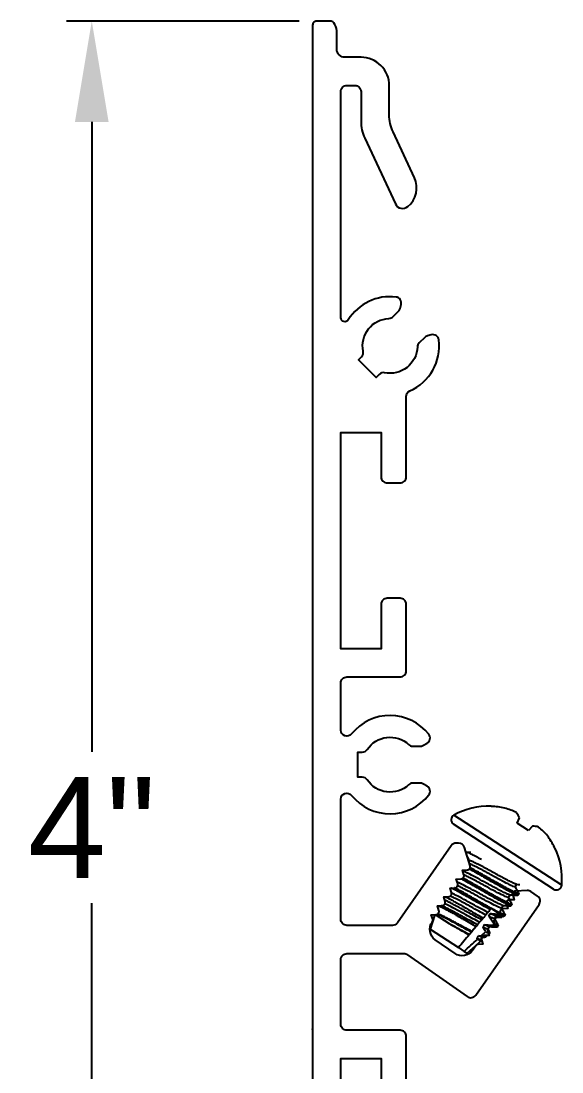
# Model space of a CAD drawing. Extents: x -2.44 to 5.75, y -1.69 to 5.84.
# Drawn here: x -2.437 to -1.095, y 1.394 to 4 of the extents above; entities that cross this region are included whole.
import ezdxf

# ---------------------------------------------------------------- set-up
doc = ezdxf.new("R2010")
doc.units = 0
doc.header["$LTSCALE"] = 0.5
doc.header["$MEASUREMENT"] = 0
doc.linetypes.add('PHANTOM', pattern=[0.5, 0.25, -0.05, 0.05, -0.05, 0.05, -0.05])
doc.layers.get('Defpoints').update_dxf_attribs({"linetype": 'CONTINUOUS'})
doc.layers.add('Construction', color=60, linetype='PHANTOM', plot=False)
doc.layers.add('CUST DWG', color=60, linetype='CONTINUOUS', lineweight=20)
doc.layers.add('Hardware', color=242, linetype='CONTINUOUS')
doc.layers.add('Housing', color=150, linetype='CONTINUOUS')
doc.styles.get("Standard").update_dxf_attribs({"font": 'arial.ttf'})
doc.dimstyles.new('LSAD_CustDims', dxfattribs={"dimtxt": 1, "dimasz": 1, "dimexe": 0.0625, "dimexo": 0.042969, "dimgap": 0.0625, "dimtad": 0, "dimtih": 1, "dimtoh": 1, "dimdec": 3, "dimzin": 0, "dimdsep": 46, "dimlunit": 4, "dimtxsty": 'Standard', "dimcen": 0.125, "dimclrd": 256, "dimclre": 256, "dimclrt": 256, "dimadec": 0, "dimazin": 0, "dimtfac": 1, "dimtdec": 3, "dimtix": 1, "dimtofl": 0, "dimtmove": 0, "dimatfit": 3, "dimfxl": 1, "dimfrac": 2, "dimtolj": 1, "dimtzin": 0, "dimarcsym": 0})

# ---------------------------------------------------------------- blocks, each defined once
blk = doc.blocks.new('*D0')
at = {"layer": 'CUST DWG', "lineweight": -2, "ltscale": 0.5, "transparency": 16777216}
for p, q in [((-1.7467, 4), (-2.3238, 4)), ((-2.2613, 3.75), (-2.2613, 2.1875)), ((-2.2613, 0.25), (-2.2613, 1.8125)), ((-1.7467, 0), (-2.3238, 0))]:
    blk.add_line(p, q, dxfattribs=at)
at = {"layer": 'CUST DWG', "ltscale": 0.5, "transparency": 16777216}
for points in [[(-2.303, 3.75), (-2.2197, 3.75), (-2.2613, 4)], [(-2.303, 0.25), (-2.2197, 0.25), (-2.2613, 0)]]:
    blk.add_solid(points, dxfattribs=at)
at = {"layer": 'Defpoints', "color": 0, "ltscale": 0.5, "transparency": 16777216}
for p in [(-2.2613, 4), (-1.7037, 4), (-1.7037, 0)]:
    blk.add_point(p, dxfattribs=at)
at = {"layer": 'CUST DWG', "ltscale": 0.5, "transparency": 16777216, "insert": (-2.2613, 2), "char_height": 0.25, "attachment_point": 5}
blk.add_mtext('\\A1;4"', dxfattribs=at)

msp = doc.modelspace()

# ---------------------------------------------------------------- linework, layer by layer
at = {"layer": 'Construction', "ltscale": 0.5, "transparency": 16777216}
msp.add_point((-1.71375, 1.49994), dxfattribs=at)
at = {"layer": 'Hardware', "linetype": 'Continuous', "lineweight": 25, "transparency": 16777216}
for p, q in [((-1.27058, 2.05253), (-1.27183, 2.05334)), ((-1.11623, 1.84722), (-1.3644, 2.00839)), ((-1.09613, 1.85702), (-1.36362, 2.03074)), ((-1.20635, 2.01082), (-1.2006, 2.02435)), ((-1.17829, 1.9926), (-1.20635, 2.01082)), ((-1.16827, 2.00335), (-1.17829, 1.9926)), ((-1.33142, 1.93807), (-1.33276, 1.93601)), ((-1.11282, 1.95008), (-1.11406, 1.95089)), ((-1.32468, 1.91739), (-1.32621, 1.91504)), ((-1.21126, 1.85304), (-1.2072, 1.8593)), ((-1.22828, 1.82684), (-1.22422, 1.83309)), ((-1.20452, 1.83237), (-1.20239, 1.83564)), ((-1.27128, 1.79887), (-1.27325, 1.79652)), ((-1.27128, 1.79887), (-1.2505, 1.78537)), ((-1.2453, 1.80063), (-1.24124, 1.80688)), ((-1.22154, 1.80616), (-1.21941, 1.80943)), ((-1.41099, 1.78403), (-1.42218, 1.74782)), ((-1.40949, 1.7841), (-1.37506, 1.76174)), ((-1.29087, 1.77553), (-1.29446, 1.77125)), ((-1.27907, 1.78959), (-1.28419, 1.78349)), ((-1.26232, 1.77442), (-1.25826, 1.78067)), ((-1.23856, 1.77995), (-1.23643, 1.78323)), ((-1.42218, 1.74782), (-1.35223, 1.7024)), ((-1.30824, 1.75483), (-1.31861, 1.74247)), ((-1.29956, 1.76517), (-1.30468, 1.75907)), ((-1.27934, 1.74821), (-1.27528, 1.75446)), ((-1.26753, 1.7575), (-1.264, 1.76075)), ((-1.264, 1.76075), (-1.26399, 1.76077)), ((-1.264, 1.76075), (-1.25487, 1.75483)), ((-1.25609, 1.75377), (-1.25487, 1.75483)), ((-1.25487, 1.75483), (-1.25345, 1.75702)), ((-1.32004, 1.74076), (-1.32516, 1.73466)), ((-1.29636, 1.722), (-1.2923, 1.72826)), ((-1.29597, 1.73134), (-1.28441, 1.74197)), ((-1.28532, 1.7282), (-1.27414, 1.73798)), ((-1.35223, 1.7024), (-1.33772, 1.69297)), ((-1.33077, 1.68845), (-1.29515, 1.7196)), ((-1.33772, 1.69297), (-1.33077, 1.68845))]:
    msp.add_line(p, q, dxfattribs=at)
for centre, radius, start, end in [((-1.27605, 1.87278), 0.1806, 88.6613, 119.00623), ((-1.27764, 1.87114), 0.18152, 77.11869, 87.77095), ((-1.27708, 1.90229), 0.15118, 63.06105, 74.69179), ((-1.24052, 2.00812), 0.04309, 22.13203, 42.19241), ((-1.3573, 2.01933), 0.01304, 119.00623, 237), ((-1.16686, 1.96028), 0.04309, 71.80759, 91.86797), ((-1.24867, 1.88384), 0.15118, 39.30821, 50.93895), ((-1.2769, 1.87066), 0.18152, 26.22905, 36.88131), ((-1.27605, 1.87278), 0.1806, 354.99377, 25.3387), ((-1.10912, 1.85816), 0.01304, 237, 354.99377)]:
    msp.add_arc(centre, radius, start, end, dxfattribs=at)
for major_axis, start_param, end_param in [((0.2887, 0.44456), 5.412021, 5.4312085), ((0.36373, 0.56009), 5.2808849, 5.2824068), ((0.2887, 0.44456), 5.338078, 5.3561794), ((0.2887, 0.44456), 5.2678343, 5.285097)]:
    msp.add_ellipse((-1.50468, 1.52072), major_axis=major_axis, ratio=0.1227846, start_param=start_param, end_param=end_param, dxfattribs=at)
for points, knots in [([(-1.29531, 1.92071), (-1.2977, 1.92202), (-1.30264, 1.92472), (-1.30952, 1.92842), (-1.31574, 1.93169), (-1.32095, 1.93437), (-1.3252, 1.93642), (-1.32844, 1.93777), (-1.33069, 1.93842), (-1.33118, 1.93818), (-1.33142, 1.93807)], [0.68329395, 0.68329395, 0.68329395, 0.68329395, 0.71898031, 0.75977568, 0.79985571, 0.83890877, 0.87796184, 0.91804186, 0.95883724, 1, 1, 1, 1]), ([(-1.33005, 1.92734), (-1.3297, 1.92664), (-1.32798, 1.92323), (-1.32625, 1.91981), (-1.32488, 1.91709)], [0.3960919, 0.3960919, 0.3960919, 0.3960919, 0.51860327, 1, 1, 1, 1]), ([(-1.2701, 1.88194), (-1.27252, 1.88328), (-1.27741, 1.88599), (-1.28474, 1.88998), (-1.29196, 1.89386), (-1.29889, 1.89753), (-1.30533, 1.90089), (-1.31112, 1.90384), (-1.31613, 1.90633), (-1.32034, 1.90836), (-1.32303, 1.90955), (-1.32436, 1.91007), (-1.3247, 1.9102)], [0, 0, 0, 0, 0.08843462, 0.17920448, 0.27160161, 0.36483466, 0.45806772, 0.55046485, 0.64123471, 0.72966933, 0.81810394, 0.8517371, 0.8517371, 0.8517371, 0.8517371]), ([(-1.2079, 1.85934), (-1.20842, 1.85941), (-1.20948, 1.85957), (-1.21219, 1.86056), (-1.21561, 1.86208), (-1.21981, 1.8641), (-1.22482, 1.86659), (-1.23061, 1.86955), (-1.23705, 1.8729), (-1.24398, 1.87657), (-1.2512, 1.88046), (-1.25853, 1.88445), (-1.26584, 1.88849), (-1.27316, 1.89254), (-1.28048, 1.89653), (-1.28771, 1.90042), (-1.29464, 1.90409), (-1.30108, 1.90744), (-1.30686, 1.91039), (-1.31188, 1.91288), (-1.31608, 1.91491), (-1.31952, 1.91643), (-1.32217, 1.91739), (-1.32402, 1.91779), (-1.32446, 1.91752), (-1.32468, 1.91739)], [0, 0, 0, 0, 0.0435073, 0.0868445, 0.1290667, 0.1712889, 0.2146261, 0.2587402, 0.3032533, 0.3477665, 0.3918806, 0.4352178, 0.47744, 0.5196622, 0.5629994, 0.6071135, 0.6516267, 0.6961399, 0.7402539, 0.7835911, 0.8258133, 0.8680356, 0.9113727, 0.9554868, 1, 1, 1, 1]), ([(-1.28286, 1.86228), (-1.28999, 1.86624), (-1.29754, 1.87036), (-1.31176, 1.87795), (-1.31839, 1.8814), (-1.32651, 1.88549), (-1.32892, 1.88668), (-1.33308, 1.88868), (-1.33484, 1.88949), (-1.33875, 1.89108), (-1.34042, 1.89154), (-1.34123, 1.89142)], [0, 0, 0, 0, 0.25, 0.25, 0.5, 0.5, 0.625, 0.625, 0.75, 0.75, 0.94450684, 0.94450684, 0.94450684, 0.94450684]), ([(-1.28712, 1.85573), (-1.28954, 1.85707), (-1.29443, 1.85978), (-1.30176, 1.86377), (-1.30898, 1.86765), (-1.31591, 1.87132), (-1.32235, 1.87468), (-1.32814, 1.87763), (-1.33315, 1.88012), (-1.33645, 1.88171), (-1.33809, 1.88246), (-1.3385, 1.88264)], [0, 0, 0, 0, 0.08843462, 0.17920448, 0.27160161, 0.36483466, 0.45806772, 0.55046485, 0.64123471, 0.72966933, 0.76045999, 0.76045999, 0.76045999, 0.76045999]), ([(-1.27755, 1.87047), (-1.28056, 1.8722), (-1.28667, 1.8757), (-1.29582, 1.88087), (-1.30482, 1.88591), (-1.31345, 1.89069), (-1.32017, 1.89436), (-1.32392, 1.89638), (-1.32515, 1.89704)], [0, 0, 0, 0, 0.07557785, 0.15314314, 0.23209281, 0.31175348, 0.39141415, 0.43186929, 0.43186929, 0.43186929, 0.43186929]), ([(-1.27542, 1.87375), (-1.28432, 1.87886), (-1.29373, 1.88419), (-1.31005, 1.89327), (-1.31707, 1.89712), (-1.32312, 1.90037)], [0, 0, 0, 0, 0.25, 0.25, 0.46033872, 0.46033872, 0.46033872, 0.46033872]), ([(-1.21126, 1.85304), (-1.21164, 1.85246), (-1.21354, 1.85286), (-1.21812, 1.85473), (-1.21988, 1.85555), (-1.22404, 1.85754), (-1.22645, 1.85873), (-1.23458, 1.86282), (-1.24121, 1.86627), (-1.25542, 1.87387), (-1.26297, 1.87798), (-1.2701, 1.88194)], [0, 0, 0, 0, 0.25, 0.25, 0.375, 0.375, 0.5, 0.5, 0.75, 0.75, 1, 1, 1, 1]), ([(-1.30946, 1.82133), (-1.31836, 1.82644), (-1.32777, 1.83177), (-1.34549, 1.84164), (-1.35374, 1.84614), (-1.36097, 1.84999), (-1.36146, 1.85025), (-1.36194, 1.8505)], [0, 0, 0, 0, 0.25, 0.25, 0.5, 0.5, 0.51842925, 0.51842925, 0.51842925, 0.51842925]), ([(-1.29988, 1.83608), (-1.30701, 1.84003), (-1.31456, 1.84415), (-1.32878, 1.85174), (-1.33541, 1.85519), (-1.34353, 1.85929), (-1.34594, 1.86047), (-1.3501, 1.86247), (-1.35186, 1.86328), (-1.35407, 1.86418), (-1.35469, 1.86442), (-1.35525, 1.86461)], [0, 0, 0, 0, 0.25, 0.25, 0.5, 0.5, 0.625, 0.625, 0.75, 0.75, 0.80549302, 0.80549302, 0.80549302, 0.80549302]), ([(-1.30414, 1.82952), (-1.30656, 1.83086), (-1.31145, 1.83357), (-1.31878, 1.83756), (-1.326, 1.84145), (-1.33293, 1.84512), (-1.33937, 1.84847), (-1.34516, 1.85142), (-1.35015, 1.8539), (-1.35295, 1.85525), (-1.35419, 1.85583)], [0, 0, 0, 0, 0.08843462, 0.17920448, 0.27160161, 0.36483466, 0.45806772, 0.55046485, 0.64123471, 0.72838677, 0.72838677, 0.72838677, 0.72838677]), ([(-1.29457, 1.84427), (-1.29758, 1.84599), (-1.30369, 1.84949), (-1.31284, 1.85466), (-1.32184, 1.8597), (-1.33047, 1.86448), (-1.33849, 1.86885), (-1.34332, 1.87145), (-1.34559, 1.87266), (-1.34559, 1.87266)], [0, 0, 0, 0, 0.07557785, 0.15314314, 0.23209281, 0.31175348, 0.39141415, 0.47036383, 0.47051247, 0.47051247, 0.47051247, 0.47051247]), ([(-1.29244, 1.84754), (-1.30134, 1.85265), (-1.31075, 1.85798), (-1.32741, 1.86726), (-1.33474, 1.87127), (-1.34098, 1.87461)], [0, 0, 0, 0, 0.25, 0.25, 0.47015693, 0.47015693, 0.47015693, 0.47015693]), ([(-1.22828, 1.82684), (-1.22866, 1.82625), (-1.23056, 1.82666), (-1.23514, 1.82852), (-1.2369, 1.82934), (-1.24106, 1.83133), (-1.24347, 1.83252), (-1.2516, 1.83662), (-1.25823, 1.84007), (-1.27244, 1.84766), (-1.27999, 1.85177), (-1.28712, 1.85573)], [0, 0, 0, 0, 0.25, 0.25, 0.375, 0.375, 0.5, 0.5, 0.75, 0.75, 1, 1, 1, 1]), ([(-1.22492, 1.83313), (-1.22544, 1.8332), (-1.2265, 1.83336), (-1.22921, 1.83435), (-1.23263, 1.83587), (-1.23683, 1.8379), (-1.24184, 1.84038), (-1.24763, 1.84334), (-1.25407, 1.84669), (-1.261, 1.85036), (-1.26822, 1.85425), (-1.27555, 1.85824), (-1.28045, 1.86095), (-1.28286, 1.86228)], [0, 0, 0, 0, 0.0911262, 0.1818961, 0.2703307, 0.3587653, 0.4495352, 0.5419323, 0.6351653, 0.7283984, 0.8207955, 0.9115654, 1, 1, 1, 1]), ([(-1.20452, 1.83237), (-1.2049, 1.83178), (-1.2072, 1.83244), (-1.21283, 1.835), (-1.21501, 1.83608), (-1.22017, 1.83873), (-1.22317, 1.84029), (-1.23326, 1.84567), (-1.24151, 1.85017), (-1.25923, 1.86004), (-1.26864, 1.86536), (-1.27755, 1.87047)], [0, 0, 0, 0, 0.25, 0.25, 0.375, 0.375, 0.5, 0.5, 0.75, 0.75, 1, 1, 1, 1]), ([(-1.20258, 1.83644), (-1.20246, 1.83613), (-1.20217, 1.83545), (-1.2032, 1.83534), (-1.20535, 1.83593), (-1.20863, 1.83729), (-1.21286, 1.83934), (-1.21807, 1.84202), (-1.2243, 1.84529), (-1.2315, 1.84916), (-1.23951, 1.85354), (-1.24814, 1.85831), (-1.25715, 1.86336), (-1.26629, 1.86853), (-1.2724, 1.87202), (-1.27542, 1.87375)], [0, 0, 0, 0, 0.0647396, 0.1444002, 0.2233499, 0.3009152, 0.376493, 0.4520709, 0.5296362, 0.6085858, 0.6882465, 0.7679072, 0.8468569, 0.9244221, 1, 1, 1, 1]), ([(-1.20249, 1.83638), (-1.20397, 1.83931), (-1.20684, 1.84496), (-1.20969, 1.85062), (-1.21107, 1.85334)], [0, 0, 0, 0, 0.51860327, 1, 1, 1, 1]), ([(-1.3836, 1.8281), (-1.38315, 1.82786), (-1.38158, 1.82703), (-1.37869, 1.82548), (-1.37473, 1.82334), (-1.37039, 1.82096), (-1.36573, 1.81838), (-1.36082, 1.81564), (-1.35564, 1.81273), (-1.35021, 1.80965), (-1.3435, 1.80582), (-1.33544, 1.80118), (-1.32922, 1.79756), (-1.32608, 1.79574)], [0.37610532, 0.37610532, 0.37610532, 0.37610532, 0.39861656, 0.45121959, 0.50382263, 0.55791817, 0.61201372, 0.66521338, 0.71841304, 0.77315756, 0.82790206, 0.91316955, 1, 1, 1, 1]), ([(-1.32116, 1.80332), (-1.32358, 1.80465), (-1.32847, 1.80736), (-1.3358, 1.81135), (-1.34302, 1.81524), (-1.34995, 1.81891), (-1.35639, 1.82226), (-1.36218, 1.82521), (-1.36719, 1.8277), (-1.37039, 1.82924), (-1.37195, 1.82996), (-1.37228, 1.83011)], [0, 0, 0, 0, 0.08843521, 0.17920568, 0.27160342, 0.3648371, 0.45807079, 0.55046853, 0.641239, 0.72967421, 0.75392151, 0.75392151, 0.75392151, 0.75392151]), ([(-1.31159, 1.81806), (-1.3146, 1.81978), (-1.32071, 1.82328), (-1.32986, 1.82845), (-1.33886, 1.83349), (-1.34749, 1.83827), (-1.35551, 1.84265), (-1.3627, 1.84651), (-1.3672, 1.84888), (-1.36937, 1.85001), (-1.36963, 1.85014)], [0, 0, 0, 0, 0.07557785, 0.15314314, 0.23209281, 0.31175348, 0.39141415, 0.47036383, 0.54792911, 0.55894348, 0.55894348, 0.55894348, 0.55894348]), ([(-1.3169, 1.80987), (-1.32403, 1.81383), (-1.33158, 1.81794), (-1.3458, 1.82553), (-1.35243, 1.82898), (-1.36055, 1.83308), (-1.36296, 1.83427), (-1.36662, 1.83602), (-1.36801, 1.83667), (-1.36926, 1.83721)], [0, 0, 0, 0, 0.25, 0.25, 0.5, 0.5, 0.625, 0.625, 0.71961601, 0.71961601, 0.71961601, 0.71961601]), ([(-1.2453, 1.80063), (-1.24568, 1.80004), (-1.24758, 1.80045), (-1.25216, 1.80231), (-1.25392, 1.80313), (-1.25808, 1.80512), (-1.26049, 1.80631), (-1.26862, 1.81041), (-1.27525, 1.81386), (-1.28946, 1.82145), (-1.29701, 1.82557), (-1.30414, 1.82952)], [0, 0, 0, 0, 0.25, 0.25, 0.375, 0.375, 0.5, 0.5, 0.75, 0.75, 1, 1, 1, 1]), ([(-1.24194, 1.80692), (-1.24246, 1.807), (-1.24352, 1.80715), (-1.24623, 1.80814), (-1.24965, 1.80966), (-1.25385, 1.81169), (-1.25886, 1.81418), (-1.26465, 1.81713), (-1.27109, 1.82048), (-1.27802, 1.82415), (-1.28524, 1.82804), (-1.29257, 1.83203), (-1.29747, 1.83474), (-1.29988, 1.83608)], [0, 0, 0, 0, 0.0911262, 0.1818961, 0.2703307, 0.3587653, 0.4495352, 0.5419323, 0.6351653, 0.7283984, 0.8207955, 0.9115654, 1, 1, 1, 1]), ([(-1.22154, 1.80616), (-1.22192, 1.80557), (-1.22422, 1.80623), (-1.22985, 1.80879), (-1.23203, 1.80988), (-1.23719, 1.81252), (-1.24019, 1.81408), (-1.25028, 1.81946), (-1.25853, 1.82396), (-1.27625, 1.83383), (-1.28566, 1.83916), (-1.29457, 1.84427)], [0, 0, 0, 0, 0.25, 0.25, 0.375, 0.375, 0.5, 0.5, 0.75, 0.75, 1, 1, 1, 1]), ([(-1.2196, 1.81023), (-1.21948, 1.80992), (-1.21919, 1.80924), (-1.22022, 1.80913), (-1.22237, 1.80972), (-1.22565, 1.81108), (-1.22988, 1.81313), (-1.23509, 1.81581), (-1.24132, 1.81908), (-1.24852, 1.82295), (-1.25653, 1.82733), (-1.26516, 1.8321), (-1.27417, 1.83715), (-1.28331, 1.84232), (-1.28942, 1.84582), (-1.29244, 1.84754)], [0, 0, 0, 0, 0.0647396, 0.1444002, 0.2233499, 0.3009152, 0.376493, 0.4520709, 0.5296362, 0.6085858, 0.6882465, 0.7679072, 0.8468569, 0.9244221, 1, 1, 1, 1]), ([(-1.21951, 1.81017), (-1.22099, 1.8131), (-1.22386, 1.81876), (-1.22671, 1.82441), (-1.22809, 1.82713)], [0, 0, 0, 0, 0.5186033, 1, 1, 1, 1]), ([(-1.22491, 1.83312), (-1.22163, 1.83296), (-1.21507, 1.83264), (-1.20851, 1.83232), (-1.20523, 1.83216)], [0, 0, 0, 0, 0.4996949, 1, 1, 1, 1]), ([(-1.40088, 1.8059), (-1.40073, 1.80584), (-1.40002, 1.80556), (-1.39856, 1.80492), (-1.39625, 1.80382), (-1.39353, 1.80245), (-1.39045, 1.80086), (-1.38705, 1.79907), (-1.38332, 1.79708), (-1.37926, 1.79489), (-1.37492, 1.79251), (-1.37036, 1.79), (-1.36558, 1.78734), (-1.36058, 1.78454), (-1.35476, 1.78126), (-1.34812, 1.77748), (-1.34319, 1.77464), (-1.34071, 1.77322)], [0.19301935, 0.19301935, 0.19301935, 0.19301935, 0.20768754, 0.26000258, 0.31231757, 0.36613734, 0.41995802, 0.47262582, 0.52529364, 0.57945741, 0.63362118, 0.68685896, 0.74009674, 0.79488071, 0.84966466, 0.92431246, 1, 1, 1, 1]), ([(-1.33818, 1.77711), (-1.3406, 1.77844), (-1.34549, 1.78115), (-1.35282, 1.78514), (-1.36004, 1.78903), (-1.36697, 1.7927), (-1.37341, 1.79605), (-1.3792, 1.79901), (-1.38421, 1.80149), (-1.38842, 1.80352), (-1.39184, 1.80504), (-1.39414, 1.80588), (-1.3951, 1.80609), (-1.39541, 1.80615)], [0, 0, 0, 0, 0.08843818, 0.17921169, 0.27161254, 0.36484934, 0.45808615, 0.550487, 0.64126051, 0.72969869, 0.81813686, 0.90891038, 0.96004062, 0.96004062, 0.96004062, 0.96004062]), ([(-1.32958, 1.79035), (-1.33277, 1.79212), (-1.33759, 1.79479), (-1.34394, 1.79826), (-1.34894, 1.80098), (-1.3541, 1.80375), (-1.35939, 1.80657), (-1.36453, 1.80928), (-1.36941, 1.81182), (-1.37397, 1.81416), (-1.37823, 1.81631), (-1.38218, 1.81827), (-1.38475, 1.81951), (-1.38602, 1.82012), (-1.38616, 1.82019)], [0, 0, 0, 0, 0.08342506, 0.12600674, 0.16858845, 0.2182514, 0.26791439, 0.31901652, 0.37011865, 0.41984242, 0.46956615, 0.52073543, 0.57190465, 0.57860752, 0.57860752, 0.57860752, 0.57860752]), ([(-1.33392, 1.78366), (-1.34105, 1.78762), (-1.3486, 1.79173), (-1.36282, 1.79932), (-1.36945, 1.80278), (-1.37757, 1.80687), (-1.37998, 1.80806), (-1.38334, 1.80967), (-1.3845, 1.81021), (-1.38556, 1.81068)], [0, 0, 0, 0, 0.25, 0.25, 0.5, 0.5, 0.625, 0.625, 0.70181283, 0.70181283, 0.70181283, 0.70181283]), ([(-1.28419, 1.78349), (-1.28943, 1.78617), (-1.29551, 1.78937), (-1.30824, 1.7962), (-1.31486, 1.79982), (-1.32116, 1.80332)], [0, 0, 0, 0, 0.5, 0.5, 1, 1, 1, 1]), ([(-1.27907, 1.78959), (-1.28436, 1.7923), (-1.29057, 1.79555), (-1.30361, 1.80255), (-1.31043, 1.80627), (-1.3169, 1.80987)], [0, 0, 0, 0, 0.5, 0.5, 1, 1, 1, 1]), ([(-1.27325, 1.79652), (-1.27911, 1.79973), (-1.2855, 1.80328), (-1.29855, 1.81061), (-1.3052, 1.81439), (-1.31159, 1.81806)], [0, 0, 0, 0, 0.5, 0.5, 1, 1, 1, 1]), ([(-1.23662, 1.78402), (-1.2365, 1.78372), (-1.23621, 1.78303), (-1.23724, 1.78292), (-1.23939, 1.78351), (-1.24266, 1.78487), (-1.2469, 1.78692), (-1.25211, 1.7896), (-1.25834, 1.79288), (-1.26554, 1.79674), (-1.27355, 1.80112), (-1.28218, 1.8059), (-1.29119, 1.81094), (-1.30033, 1.81611), (-1.30644, 1.81961), (-1.30946, 1.82133)], [0, 0, 0, 0, 0.0647396, 0.1444002, 0.2233499, 0.3009152, 0.376493, 0.4520709, 0.5296362, 0.6085858, 0.6882465, 0.7679072, 0.8468569, 0.9244221, 1, 1, 1, 1]), ([(-1.23653, 1.78396), (-1.23801, 1.78689), (-1.24088, 1.79255), (-1.24373, 1.7982), (-1.24511, 1.80093)], [0, 0, 0, 0, 0.5186033, 1, 1, 1, 1]), ([(-1.24193, 1.80691), (-1.23865, 1.80676), (-1.23209, 1.80644), (-1.22553, 1.80611), (-1.22225, 1.80595)], [0, 0, 0, 0, 0.4996949, 1, 1, 1, 1]), ([(-1.35094, 1.75745), (-1.35807, 1.76141), (-1.36562, 1.76552), (-1.37984, 1.77312), (-1.38647, 1.77657), (-1.39459, 1.78066), (-1.397, 1.78185), (-1.40107, 1.7838), (-1.40277, 1.78459), (-1.40425, 1.7852)], [0, 0, 0, 0, 0.25, 0.25, 0.5, 0.5, 0.625, 0.625, 0.74466983, 0.74466983, 0.74466983, 0.74466983]), ([(-1.34993, 1.75902), (-1.35153, 1.75988), (-1.35475, 1.76162), (-1.35958, 1.76421), (-1.36439, 1.76676), (-1.36915, 1.76925), (-1.37379, 1.77165), (-1.3783, 1.77396), (-1.38266, 1.77616), (-1.38679, 1.77821), (-1.39062, 1.78008), (-1.39418, 1.78178), (-1.39745, 1.78331), (-1.40038, 1.78463), (-1.40223, 1.78543), (-1.40314, 1.7858), (-1.40327, 1.78586)], [0, 0, 0, 0, 0.04864805, 0.09729617, 0.14727542, 0.19725473, 0.24731581, 0.29737691, 0.34888759, 0.40039826, 0.45053827, 0.50067824, 0.55227713, 0.60387592, 0.65398022, 0.66288443, 0.66288443, 0.66288443, 0.66288443]), ([(-1.34071, 1.77322), (-1.33503, 1.76995), (-1.32945, 1.76676), (-1.31846, 1.76053), (-1.31317, 1.75757), (-1.30824, 1.75483)], [0, 0, 0, 0, 0.5, 0.5, 1, 1, 1, 1]), ([(-1.30468, 1.75907), (-1.30966, 1.76165), (-1.31522, 1.76459), (-1.32667, 1.77076), (-1.33255, 1.77398), (-1.33818, 1.77711)], [0, 0, 0, 0, 0.5, 0.5, 1, 1, 1, 1]), ([(-1.29956, 1.76517), (-1.30461, 1.76778), (-1.3103, 1.77079), (-1.32207, 1.77713), (-1.32813, 1.78044), (-1.33392, 1.78366)], [0, 0, 0, 0, 0.5, 0.5, 1, 1, 1, 1]), ([(-1.32608, 1.79574), (-1.31993, 1.79215), (-1.31389, 1.78866), (-1.30202, 1.78185), (-1.29622, 1.77855), (-1.29087, 1.77553)], [0, 0, 0, 0, 0.5, 0.5, 1, 1, 1, 1]), ([(-1.28419, 1.78349), (-1.2853, 1.78217), (-1.28644, 1.78081), (-1.2876, 1.77943), (-1.28818, 1.77874), (-1.28876, 1.77804), (-1.28935, 1.77734), (-1.28985, 1.77674), (-1.29036, 1.77614), (-1.29087, 1.77553)], [0, 0, 0, 0, 0.00030453633, 0.00030453633, 0.00030453633, 0.00045684807, 0.00045684807, 0.00045684807, 0.00058739702, 0.00058739702, 0.00058739702, 0.00058739702]), ([(-1.27325, 1.79652), (-1.27376, 1.79592), (-1.27426, 1.79533), (-1.27475, 1.79474), (-1.2755, 1.79384), (-1.27624, 1.79296), (-1.27697, 1.7921), (-1.27769, 1.79124), (-1.27839, 1.7904), (-1.27907, 1.78959)], [0, 0, 0, 0, 0.00013866428, 0.00013866428, 0.00013866428, 0.00035061244, 0.00035061244, 0.00035061244, 0.00056267532, 0.00056267532, 0.00056267532, 0.00056267532]), ([(-1.26232, 1.77442), (-1.26266, 1.77389), (-1.26422, 1.77416), (-1.26927, 1.77609), (-1.27261, 1.77769), (-1.27701, 1.77987)], [0, 0, 0, 0, 0.5, 0.5, 1, 1, 1, 1]), ([(-1.26399, 1.76077), (-1.26502, 1.76239), (-1.26607, 1.76401), (-1.26713, 1.76562), (-1.26818, 1.76723), (-1.26925, 1.76883), (-1.27033, 1.77042), (-1.2725, 1.77361), (-1.27472, 1.77677), (-1.27701, 1.77987)], [0, 0, 0, 0, 0.00014689091, 0.00014689091, 0.00014689091, 0.00029378398, 0.00029378398, 0.00029378398, 0.000587968, 0.000587968, 0.000587968, 0.000587968]), ([(-1.259, 1.78074), (-1.25902, 1.78073), (-1.25937, 1.78063), (-1.2611, 1.78115), (-1.2642, 1.78232), (-1.26828, 1.78422), (-1.27174, 1.78592), (-1.27349, 1.78678)], [0, 0, 0, 0, 0.0205269, 0.27140579, 0.51692332, 0.75610368, 1, 1, 1, 1]), ([(-1.27349, 1.78678), (-1.26973, 1.78637), (-1.26597, 1.78599), (-1.26221, 1.78563), (-1.26032, 1.78546), (-1.25844, 1.78528), (-1.25656, 1.78511), (-1.25467, 1.78494), (-1.25279, 1.78478), (-1.25091, 1.78462)], [0, 0, 0, 0, 0.00028858623, 0.00028858623, 0.00028858623, 0.00043289767, 0.00043289767, 0.00043289767, 0.00057721246, 0.00057721246, 0.00057721246, 0.00057721246]), ([(-1.25355, 1.75776), (-1.25504, 1.76069), (-1.2579, 1.76634), (-1.26075, 1.772), (-1.26213, 1.77472)], [0, 0, 0, 0, 0.5186809, 1, 1, 1, 1]), ([(-1.25895, 1.78071), (-1.25567, 1.78055), (-1.24911, 1.78023), (-1.24255, 1.7799), (-1.23927, 1.77974)], [0, 0, 0, 0, 0.4996949, 1, 1, 1, 1]), ([(-1.23856, 1.77995), (-1.23884, 1.77952), (-1.24011, 1.77975), (-1.2433, 1.78097), (-1.24458, 1.78153), (-1.24749, 1.78289), (-1.24909, 1.78369), (-1.25091, 1.78462)], [0, 0, 0, 0, 0.5, 0.5, 0.75, 0.75, 1, 1, 1, 1]), ([(-1.35533, 1.75069), (-1.35013, 1.74774), (-1.34502, 1.74486), (-1.33498, 1.73927), (-1.3301, 1.73659), (-1.3256, 1.73414)], [0, 0, 0, 0, 0.5, 0.5, 1, 1, 1, 1]), ([(-1.32516, 1.73466), (-1.32979, 1.73708), (-1.33481, 1.73976), (-1.34502, 1.74528), (-1.35021, 1.74813), (-1.3552, 1.7509)], [0, 0, 0, 0, 0.5, 0.5, 1, 1, 1, 1]), ([(-1.32004, 1.74076), (-1.32476, 1.74323), (-1.32992, 1.74597), (-1.34044, 1.75166), (-1.3458, 1.75459), (-1.35094, 1.75745)], [0, 0, 0, 0, 0.5, 0.5, 1, 1, 1, 1]), ([(-1.31861, 1.74247), (-1.32342, 1.74494), (-1.32846, 1.74756), (-1.33902, 1.75314), (-1.34448, 1.75606), (-1.34993, 1.75902)], [0, 0, 0, 0, 0.5, 0.5, 1, 1, 1, 1]), ([(-1.30468, 1.75907), (-1.30539, 1.75822), (-1.30611, 1.75736), (-1.30684, 1.7565), (-1.3073, 1.75595), (-1.30777, 1.75539), (-1.30824, 1.75483)], [0, 0, 0, 0, 0.00018743537, 0.00018743537, 0.00018743537, 0.00030748815, 0.00030748815, 0.00030748815, 0.00030748815]), ([(-1.29446, 1.77125), (-1.29471, 1.77095), (-1.29497, 1.77064), (-1.29522, 1.77034), (-1.29574, 1.76973), (-1.29624, 1.76912), (-1.29674, 1.76853), (-1.29771, 1.76738), (-1.29865, 1.76625), (-1.29956, 1.76517)], [0.00006950813, 0.00006950813, 0.00006950813, 0.00006950813, 0.00013866367, 0.00013866367, 0.00013866367, 0.00027732827, 0.00027732827, 0.00027732827, 0.00054469233, 0.00054469233, 0.00054469233, 0.00054469233]), ([(-1.27934, 1.74821), (-1.27964, 1.74774), (-1.28091, 1.7479), (-1.28402, 1.749), (-1.28526, 1.7495), (-1.28804, 1.75075), (-1.28958, 1.75148), (-1.29136, 1.75234)], [0, 0, 0, 0, 0.5, 0.5, 0.75, 0.75, 1, 1, 1, 1]), ([(-1.28441, 1.74197), (-1.28538, 1.74347), (-1.28636, 1.74497), (-1.28735, 1.74646), (-1.28866, 1.74844), (-1.29, 1.7504), (-1.29136, 1.75234)], [0.0000446368, 0.0000446368, 0.0000446368, 0.0000446368, 0.00018101147, 0.00018101147, 0.00018101147, 0.000362095, 0.000362095, 0.000362095, 0.000362095]), ([(-1.27599, 1.75451), (-1.2765, 1.75458), (-1.27753, 1.75472), (-1.28018, 1.7557), (-1.2835, 1.75715), (-1.28632, 1.75852), (-1.28773, 1.75921)], [0, 0, 0, 0, 0.25127861, 0.50532708, 0.75296882, 1, 1, 1, 1]), ([(-1.28773, 1.75921), (-1.28409, 1.75887), (-1.28045, 1.75855), (-1.27681, 1.75824), (-1.27498, 1.75809), (-1.27316, 1.75794), (-1.27134, 1.7578), (-1.27007, 1.7577), (-1.2688, 1.7576), (-1.26753, 1.7575)], [0, 0, 0, 0, 0.00027907991, 0.00027907991, 0.00027907991, 0.00041862837, 0.00041862837, 0.00041862837, 0.00051575726, 0.00051575726, 0.00051575726, 0.00051575726]), ([(-1.27419, 1.73869), (-1.27501, 1.74033), (-1.27667, 1.7436), (-1.27832, 1.74687), (-1.27915, 1.74851)], [0, 0, 0, 0, 0.50030546, 1, 1, 1, 1]), ([(-1.27599, 1.7545), (-1.27447, 1.75443), (-1.27138, 1.75428), (-1.26654, 1.75404), (-1.2617, 1.7538), (-1.25855, 1.75364), (-1.25705, 1.75357)], [0, 0, 0, 0, 0.2434195, 0.495534, 0.7598141, 1, 1, 1, 1]), ([(-1.25609, 1.75377), (-1.25609, 1.75377), (-1.25614, 1.75359), (-1.2567, 1.75354), (-1.2578, 1.75363), (-1.25942, 1.75406), (-1.26151, 1.75482), (-1.26416, 1.75591), (-1.26637, 1.75695), (-1.26753, 1.7575)], [0, 0, 0, 0, 0.000143, 0.1652944, 0.3257891, 0.4862837, 0.6514435, 0.8166031, 1, 1, 1, 1]), ([(-1.25365, 1.75782), (-1.25352, 1.75751), (-1.25323, 1.75682), (-1.25425, 1.75671), (-1.2564, 1.7573), (-1.25958, 1.75861), (-1.26253, 1.76005), (-1.26399, 1.76077)], [0, 0, 0, 0, 0.1734532, 0.3846099, 0.5939012, 0.7995596, 1, 1, 1, 1]), ([(-1.29636, 1.722), (-1.29663, 1.72159), (-1.29765, 1.72166), (-1.301, 1.72272), (-1.30327, 1.7237), (-1.30606, 1.72503)], [0, 0, 0, 0, 0.5, 0.5, 1, 1, 1, 1]), ([(-1.30485, 1.72318), (-1.30406, 1.72279), (-1.30248, 1.722), (-1.30046, 1.72107), (-1.29872, 1.72033), (-1.29726, 1.7198), (-1.29614, 1.71951), (-1.29537, 1.71945), (-1.29501, 1.71967), (-1.29499, 1.72002), (-1.29522, 1.72039), (-1.29529, 1.7205)], [0, 0, 0, 0, 0.1122441, 0.2244892, 0.339488, 0.4544868, 0.5760178, 0.6975489, 0.8225909, 0.9476329, 1, 1, 1, 1]), ([(-1.29304, 1.72831), (-1.29306, 1.72831), (-1.2934, 1.72821), (-1.29512, 1.72873), (-1.29811, 1.72984), (-1.30095, 1.73118), (-1.30235, 1.73184)], [0, 0, 0, 0, 0.0236423, 0.3566126, 0.6825629, 1, 1, 1, 1]), ([(-1.29527, 1.72051), (-1.29544, 1.72085), (-1.29574, 1.72144), (-1.29604, 1.72204), (-1.29617, 1.7223)], [0, 0, 0, 0, 0.5681267, 1, 1, 1, 1]), ([(-1.28533, 1.7282), (-1.28549, 1.72811), (-1.28583, 1.72792), (-1.28686, 1.72798), (-1.2883, 1.72829), (-1.29027, 1.72893), (-1.29276, 1.72989), (-1.2949, 1.73085), (-1.29597, 1.73134)], [0, 0, 0, 0, 0.151982, 0.3092503, 0.4710849, 0.6329193, 0.8155922, 1, 1, 1, 1]), ([(-1.293, 1.72829), (-1.29168, 1.72823), (-1.2895, 1.72812), (-1.28732, 1.72801), (-1.28646, 1.72797)], [0, 0, 0, 0, 0.6070538, 1, 1, 1, 1]), ([(-1.28441, 1.74197), (-1.28297, 1.74125), (-1.28007, 1.73979), (-1.27737, 1.73863), (-1.27566, 1.73804), (-1.27465, 1.73783), (-1.2741, 1.73792), (-1.27395, 1.7382), (-1.27415, 1.73856), (-1.27422, 1.73868)], [0, 0, 0, 0, 0.2044778, 0.4126276, 0.5410268, 0.669426, 0.8015229, 0.9336197, 1, 1, 1, 1])]:
    msp.add_open_spline(points, degree=3, knots=knots, dxfattribs=at)
for points in [[(-1.32166, 1.93783), (-1.32468, 1.93798), (-1.3277, 1.93813), (-1.33071, 1.93828)], [(-1.20789, 1.85933), (-1.20533, 1.85921), (-1.20277, 1.85908), (-1.20021, 1.85896)], [(-1.29446, 1.77125), (-1.3052, 1.77695), (-1.31737, 1.78356), (-1.32958, 1.79035)], [(-1.37506, 1.76174), (-1.36869, 1.75823), (-1.36211, 1.75455), (-1.35533, 1.75069)], [(-1.3552, 1.7509), (-1.36169, 1.7545), (-1.36852, 1.75823), (-1.37506, 1.76174)], [(-1.3256, 1.73414), (-1.33448, 1.72356), (-1.34336, 1.71298), (-1.35223, 1.7024)], [(-1.33772, 1.69297), (-1.32676, 1.70304), (-1.3158, 1.71311), (-1.30485, 1.72318)], [(-1.32516, 1.73466), (-1.32531, 1.73449), (-1.32545, 1.73431), (-1.3256, 1.73414)], [(-1.31861, 1.74247), (-1.31909, 1.74189), (-1.31957, 1.74132), (-1.32004, 1.74076)], [(-1.30485, 1.72318), (-1.30525, 1.7238), (-1.30566, 1.72441), (-1.30606, 1.72503)], [(-1.30235, 1.73184), (-1.30023, 1.73167), (-1.2981, 1.7315), (-1.29597, 1.73134)]]:
    msp.add_open_spline(points, degree=3, dxfattribs=at)
at = {"layer": 'Housing', "linetype": 'Continuous', "transparency": 16777216}
for points in [[(-1.48175, 1.31719), (-1.48175, 1.48219, 0.4142136), (-1.49675, 1.49719), (-1.62875, 1.49719, -0.4142136), (-1.64375, 1.51219), (-1.64375, 1.67247, -0.4142136), (-1.62875, 1.68747), (-1.48742, 1.68747, -0.1539147), (-1.47882, 1.68476), (-1.33035, 1.58079, 0.4142136), (-1.30946, 1.58448), (-1.1523, 1.80893, 0.4142136), (-1.15598, 1.82982), (-1.17235, 1.84128, 0.1657624), (-1.18165, 1.84398), (-1.21034, 1.84265, 0.4915449), (-1.2176, 1.83227), (-1.21411, 1.82107), (-1.22582, 1.82053, 0.4915449), (-1.23309, 1.81015), (-1.22959, 1.79896), (-1.24131, 1.79842, 0.4915449), (-1.24858, 1.78804), (-1.24508, 1.77684), (-1.2568, 1.7763, 0.4915449), (-1.26406, 1.76592), (-1.26056, 1.75472), (-1.27228, 1.75418, 0.4915449), (-1.27955, 1.7438), (-1.27605, 1.73261), (-1.28777, 1.73206, 0.4915449), (-1.29504, 1.72169), (-1.29154, 1.71049), (-1.30326, 1.70995, 0.2324883), (-1.30944, 1.70654), (-1.31747, 1.69508, -0.4142136), (-1.36065, 1.68746), (-1.40979, 1.72188, -0.4179553), (-1.41718, 1.76537, 0.2358527), (-1.41604, 1.77243), (-1.41954, 1.78363), (-1.40782, 1.78418, 0.4915449), (-1.40055, 1.79455), (-1.40405, 1.80575), (-1.39233, 1.80629, 0.4915449), (-1.38506, 1.81667), (-1.38856, 1.82787), (-1.37684, 1.82841, 0.4915449), (-1.36958, 1.83879), (-1.37308, 1.84999), (-1.36136, 1.85053, 0.4915449), (-1.35409, 1.8609), (-1.35759, 1.8721), (-1.34587, 1.87264, 0.4915449), (-1.33861, 1.88302), (-1.3421, 1.89422), (-1.33038, 1.89476, 0.4915449), (-1.32312, 1.90514), (-1.33743, 1.95093, 0.3280467), (-1.35174, 1.96145), (-1.35753, 1.96145, 0.2446984), (-1.36982, 1.95506), (-1.50369, 1.76386, -0.2446984), (-1.51598, 1.75747), (-1.62875, 1.75747, -0.4142136), (-1.64375, 1.77247), (-1.64375, 2.07041, -0.7090503), (-1.61703, 2.07977, 0.4839335), (-1.42569, 2.08076, 0.4560354), (-1.43, 2.10299), (-1.43859, 2.10795, 0.1316525), (-1.44609, 2.10996), (-1.46546, 2.10996, 0.1884905), (-1.47563, 2.10599, -0.4612237), (-1.57835, 2.11828, 0.2509192), (-1.59083, 2.12496), (-1.60152, 2.12496), (-1.60152, 2.18696), (-1.59083, 2.18696, 0.2509192), (-1.57835, 2.19365, -0.4612237), (-1.47563, 2.20594, 0.1884905), (-1.46546, 2.20196), (-1.44609, 2.20196, 0.1316525), (-1.43859, 2.20397), (-1.43, 2.20894, 0.4560354), (-1.42569, 2.23117, 0.4839335), (-1.61703, 2.23215, -0.7090503), (-1.64375, 2.24152), (-1.64375, 2.35848, -0.4142136), (-1.62875, 2.37348), (-1.49675, 2.37348, 0.4142136), (-1.48175, 2.38848), (-1.48175, 2.55348, 0.4142136), (-1.49675, 2.56848), (-1.52875, 2.56848, 0.4142136), (-1.54375, 2.55348), (-1.54375, 2.44348), (-1.64375, 2.44348), (-1.64375, 2.97948), (-1.54375, 2.97948), (-1.54375, 2.86948, 0.4142136), (-1.52875, 2.85448), (-1.49675, 2.85448, 0.4142136), (-1.48175, 2.86948), (-1.48175, 3.069, -0.2977829), (-1.47277, 3.08274, 0.3310663), (-1.40064, 3.20922, 0.4560354), (-1.41941, 3.2219), (-1.429, 3.21933, 0.1316525), (-1.43572, 3.21545), (-1.44942, 3.20175, 0.1884905), (-1.4538, 3.19174, -0.4612237), (-1.53512, 3.1278, 0.2509192), (-1.54868, 3.1237), (-1.55623, 3.11615), (-1.60007, 3.15999), (-1.59252, 3.16754, 0.2509192), (-1.58842, 3.1811, -0.4612237), (-1.52448, 3.26242, 0.1884905), (-1.51447, 3.2668), (-1.50078, 3.2805, 0.1316525), (-1.4969, 3.28722), (-1.49433, 3.29681, 0.4560354), (-1.507, 3.31558, 0.2914194), (-1.62526, 3.25904, -0.7538774), (-1.64375, 3.26433), (-1.64375, 3.82502, -0.4142136), (-1.62875, 3.84002), (-1.60875, 3.84002, -0.4142136), (-1.59375, 3.82502), (-1.59375, 3.75168, 0.1095178), (-1.58438, 3.70941), (-1.5085, 3.54669, 0.4903145), (-1.47766, 3.5397, 0.3419987), (-1.46142, 3.61137), (-1.51438, 3.72493, -0.1095178), (-1.52375, 3.7672), (-1.52375, 3.84002, 0.4142136), (-1.59375, 3.91002), (-1.63375, 3.91002, -0.4142136), (-1.65375, 3.93002), (-1.65375, 3.97002, 0.1277453), (-1.65836, 3.99172, 0.284079), (-1.67178, 3.99994), (-1.70375, 3.99994, 0.4142136), (-1.71375, 3.99002), (-1.71375, 0.00998, 0.4142163)], [(-1.64375, 0.89119), (-1.64375, 1.42719), (-1.54375, 1.42719), (-1.54375, 1.31719, 0.4142136)]]:
    msp.add_lwpolyline(points, format="xyb", dxfattribs=at)

# ---------------------------------------------------------------- dimensions: what is measured, and where the dimension line sits
at = {"layer": 'CUST DWG', "ltscale": 0.5, "transparency": 16777216}
dim = msp.add_linear_dim(base=(-2.26132, 4.00002), p1=(-1.70375, -0.00002), p2=(-1.70375, 4.00002), angle=90, dimstyle='LSAD_CustDims', override={"dimtxt": 0.25, "dimasz": 0.25, "dimdec": 4}, dxfattribs=at)
dim.commit()
dim.dimension.update_dxf_attribs({"geometry": '*D0', "text_midpoint": (-2.26132, 2), "dimtype": 128})

doc.saveas('drawing.dxf')
